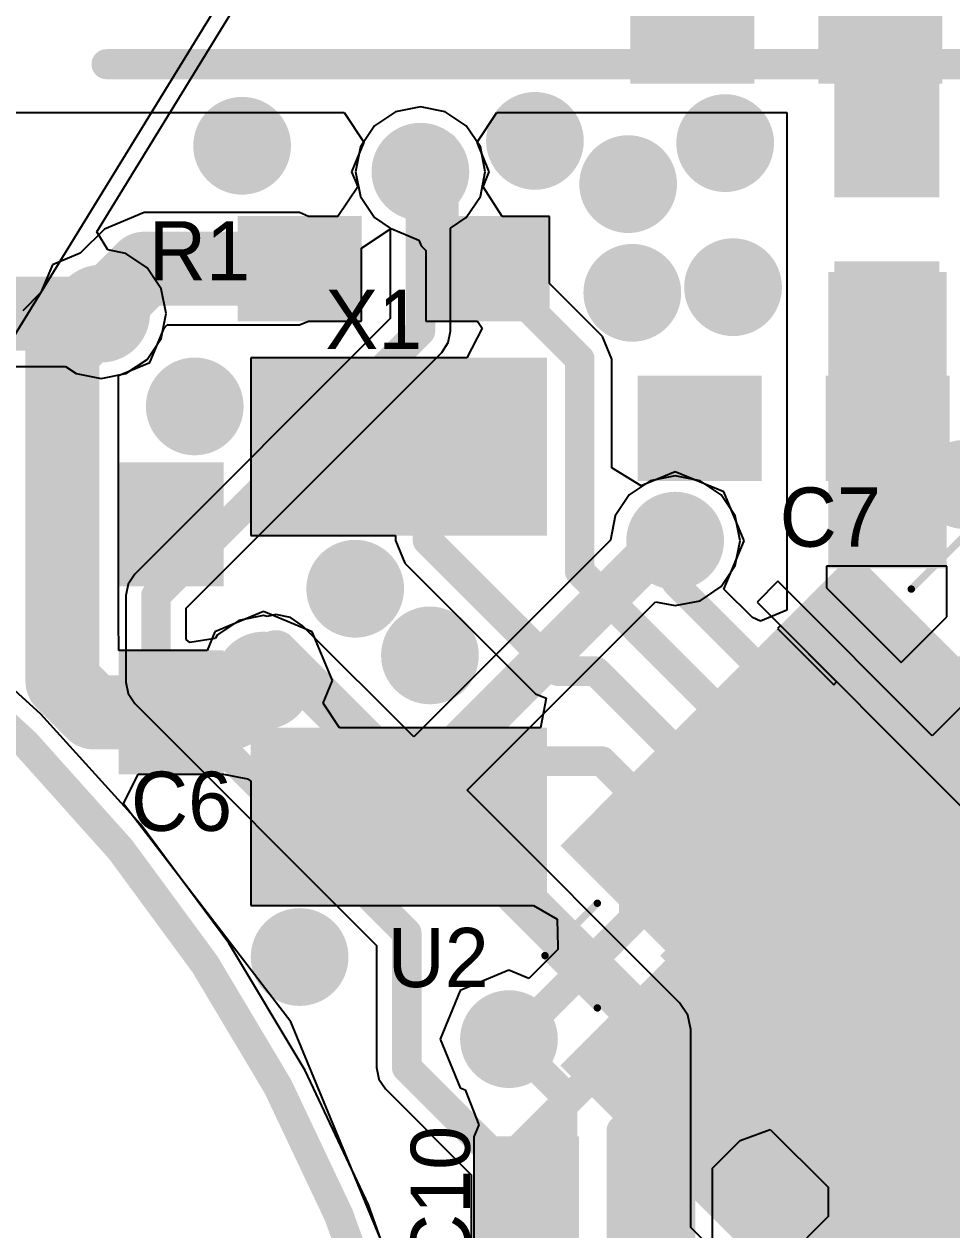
# Model space of a CAD drawing. Header units: millimetres. Extents: x 60.9 to 110.6, y 34.2 to 69.3.
# Drawn here: x 67.87 to 74.14, y 49.26 to 57.4 of the extents above; entities that cross this region are included whole.
import ezdxf

# ---------------------------------------------------------------- set-up
doc = ezdxf.new("R2010")
doc.units = ezdxf.units.MM
for name, color, linetype in [('BottomLayer', 5, 'Continuous'), ('BottomSolder', 6, 'Continuous'), ('KeepOutLayer', 6, 'Continuous'), ('Mechanical16', 56, 'Continuous'), ('MultiLayer', 9, 'Continuous'), ('TopLayer', 1, 'Continuous'), ('TopOverlay', 2, 'Continuous'), ('TopPaste', 8, 'Continuous'), ('TopSolder', 216, 'Continuous'), ('ViaHoleLayer', 16, 'Continuous')]:
    doc.layers.add(name, color=color, linetype=linetype)

# ---------------------------------------------------------------- blocks, each defined once
blk = doc.blocks.new('ANTEN_2_4_1_1')
at = {"layer": 'TopLayer'}
blk.add_solid([(-1.9, 0), (-1.4, 0), (-1.9, 4.9), (-1.4, 4.9)], dxfattribs=at)
blk = doc.blocks.new('0402_5')
at = {"layer": 'TopLayer'}
for points in [[(-0.9525, -0.254), (-0.3175, -0.254), (-0.9525, 0.254), (-0.3175, 0.254)], [(0.3175, -0.254), (0.9525, -0.254), (0.3175, 0.254), (0.9525, 0.254)]]:
    blk.add_solid(points, dxfattribs=at)
at = {"layer": 'TopPaste'}
for points in [[(-0.9525, -0.254), (-0.3175, -0.254), (-0.9525, 0.254), (-0.3175, 0.254)], [(0.3175, -0.254), (0.9525, -0.254), (0.3175, 0.254), (0.9525, 0.254)]]:
    blk.add_solid(points, dxfattribs=at)
at = {"layer": 'TopSolder'}
for points in [[(-1.0541, -0.3556), (-0.2159, -0.3556), (-1.0541, 0.3556), (-0.2159, 0.3556)], [(0.2159, -0.3556), (1.0541, -0.3556), (0.2159, 0.3556), (1.0541, 0.3556)]]:
    blk.add_solid(points, dxfattribs=at)
blk = doc.blocks.new('0402_8')
at = {"layer": 'TopLayer'}
for points in [[(-0.9525, -0.254), (-0.3175, -0.254), (-0.9525, 0.254), (-0.3175, 0.254)], [(0.3175, -0.254), (0.9525, -0.254), (0.3175, 0.254), (0.9525, 0.254)]]:
    blk.add_solid(points, dxfattribs=at)
at = {"layer": 'TopPaste'}
for points in [[(-0.9525, -0.254), (-0.3175, -0.254), (-0.9525, 0.254), (-0.3175, 0.254)], [(0.3175, -0.254), (0.9525, -0.254), (0.3175, 0.254), (0.9525, 0.254)]]:
    blk.add_solid(points, dxfattribs=at)
at = {"layer": 'TopSolder'}
for points in [[(-1.0541, -0.3556), (-0.2159, -0.3556), (-1.0541, 0.3556), (-0.2159, 0.3556)], [(0.2159, -0.3556), (1.0541, -0.3556), (0.2159, 0.3556), (1.0541, 0.3556)]]:
    blk.add_solid(points, dxfattribs=at)
blk = doc.blocks.new('EM9304V01_QFN28_4X4_13')
at = {"layer": 'TopLayer'}
for points in [[(-1.3, 1.55), (-1.1, 1.55), (-1.3, 2.35), (-1.1, 2.35)], [(-0.9, 1.55), (-0.7, 1.55), (-0.9, 2.35), (-0.7, 2.35)], [(-0.515, 1.55), (-0.285, 1.55), (-0.515, 2.35), (-0.285, 2.35)], [(-0.1, 1.55), (0.1, 1.55), (-0.1, 2.35), (0.1, 2.35)], [(0.3, 1.55), (0.5, 1.55), (0.3, 2.35), (0.5, 2.35)], [(0.7, 1.55), (0.9, 1.55), (0.7, 2.35), (0.9, 2.35)], [(1.1, 1.55), (1.3, 1.55), (1.1, 2.35), (1.3, 2.35)], [(-1.55, 1.1), (-1.55, 1.3), (-2.35, 1.1), (-2.35, 1.3)], [(2.35, 1.1), (2.35, 1.3), (1.55, 1.1), (1.55, 1.3)], [(-1.2, -1.2), (1.2, -1.2), (-1.2, 1.2), (1.2, 1.2)], [(-1.55, 0.7), (-1.55, 0.9), (-2.35, 0.7), (-2.35, 0.9)], [(2.35, 0.7), (2.35, 0.9), (1.55, 0.7), (1.55, 0.9)], [(-1.55, 0.3), (-1.55, 0.5), (-2.35, 0.3), (-2.35, 0.5)], [(2.35, 0.3), (2.35, 0.5), (1.55, 0.3), (1.55, 0.5)], [(-1.55, -0.1), (-1.55, 0.1), (-2.35, -0.1), (-2.35, 0.1)], [(2.35, -0.1), (2.35, 0.1), (1.55, -0.1), (1.55, 0.1)], [(-1.55, -0.5), (-1.55, -0.3), (-2.35, -0.5), (-2.35, -0.3)], [(2.35, -0.515), (2.35, -0.285), (1.55, -0.515), (1.55, -0.285)], [(-1.55, -0.9), (-1.55, -0.7), (-2.35, -0.9), (-2.35, -0.7)], [(2.35, -0.9), (2.35, -0.7), (1.55, -0.9), (1.55, -0.7)], [(-1.55, -1.3), (-1.55, -1.1), (-2.35, -1.3), (-2.35, -1.1)], [(2.35, -1.3), (2.35, -1.1), (1.55, -1.3), (1.55, -1.1)], [(-1.3, -2.35), (-1.1, -2.35), (-1.3, -1.55), (-1.1, -1.55)], [(-0.9, -2.35), (-0.7, -2.35), (-0.9, -1.55), (-0.7, -1.55)], [(-0.5, -2.35), (-0.3, -2.35), (-0.5, -1.55), (-0.3, -1.55)], [(-0.1, -2.35), (0.1, -2.35), (-0.1, -1.55), (0.1, -1.55)], [(0.3, -2.35), (0.5, -2.35), (0.3, -1.55), (0.5, -1.55)], [(0.7, -2.35), (0.9, -2.35), (0.7, -1.55), (0.9, -1.55)], [(1.1, -2.35), (1.3, -2.35), (1.1, -1.55), (1.3, -1.55)]]:
    blk.add_solid(points, dxfattribs=at)
at = {"layer": 'TopOverlay'}
for points, const_width in [([(-2.2, 2.25, 1), (-2.3, 2.25, 1)], 0.5), ([(-2.425, 2.25, 1), (-2.175, 2.25, 1)], 0.25), ([(-2.325, 2.25, 1), (-2.075, 2.25, 1)], 0.25), ([(-2.0125, 2, 1), (-1.9875, 2, 1)], 0.025), ([(-2.0125, 2, 1), (-1.9875, 2, 1)], 0.025), ([(-1.5125, 2, 1), (-1.4875, 2, 1)], 0.025), ([(1.4876, 2, 1), (1.5126, 2, 1)], 0.025), ([(1.9875, 2, 1), (2.0125, 2, 1)], 0.025), ([(1.9875, 2, 1), (2.0125, 2, 1)], 0.025), ([(-2.0125, 1.5001, 1), (-1.9875, 1.5001, 1)], 0.025), ([(1.9875, 1.5, 1), (2.0125, 1.5, 1)], 0.025), ([(-2.0124, -1.5, 1), (-1.9874, -1.5, 1)], 0.025), ([(1.9875, -1.5001, 1), (2.0125, -1.5001, 1)], 0.025), ([(-2.0124, -2, 1), (-1.9874, -2, 1)], 0.025), ([(-2.0124, -2, 1), (-1.9874, -2, 1)], 0.025), ([(-1.5125, -2, 1), (-1.4875, -2, 1)], 0.025), ([(1.4875, -2, 1), (1.5125, -2, 1)], 0.025), ([(1.9875, -2, 1), (2.0125, -2, 1)], 0.025), ([(1.9875, -2, 1), (2.0125, -2, 1)], 0.025)]:
    blk.add_lwpolyline(points, format="xyb", close=True, dxfattribs=dict(at, const_width=const_width))
at = {"layer": 'TopOverlay', "const_width": 0.05}
for points in [[(-2, 2), (-1.5, 2)], [(-2, 1.5001), (-2, 2)], [(1.5001, 2), (2, 2)], [(2, 1.5), (2, 2)], [(-1.9999, -2), (-1.9999, -1.5)], [(2, -2), (2, -1.5001)], [(-1.9999, -2), (-1.5, -2)], [(1.5, -2), (2, -2)]]:
    blk.add_lwpolyline(points, dxfattribs=at)
at = {"layer": 'TopPaste'}
for points in [[(-1.3, 1.55), (-1.1, 1.55), (-1.3, 2.35), (-1.1, 2.35)], [(-0.9, 1.55), (-0.7, 1.55), (-0.9, 2.35), (-0.7, 2.35)], [(-0.515, 1.55), (-0.285, 1.55), (-0.515, 2.35), (-0.285, 2.35)], [(-0.1, 1.55), (0.1, 1.55), (-0.1, 2.35), (0.1, 2.35)], [(0.3, 1.55), (0.5, 1.55), (0.3, 2.35), (0.5, 2.35)], [(0.7, 1.55), (0.9, 1.55), (0.7, 2.35), (0.9, 2.35)], [(1.1, 1.55), (1.3, 1.55), (1.1, 2.35), (1.3, 2.35)], [(-1.55, 1.1), (-1.55, 1.3), (-2.35, 1.1), (-2.35, 1.3)], [(2.35, 1.1), (2.35, 1.3), (1.55, 1.1), (1.55, 1.3)], [(-1.2, -1.2), (1.2, -1.2), (-1.2, 1.2), (1.2, 1.2)], [(-1.55, 0.7), (-1.55, 0.9), (-2.35, 0.7), (-2.35, 0.9)], [(2.35, 0.7), (2.35, 0.9), (1.55, 0.7), (1.55, 0.9)], [(-1.55, 0.3), (-1.55, 0.5), (-2.35, 0.3), (-2.35, 0.5)], [(2.35, 0.3), (2.35, 0.5), (1.55, 0.3), (1.55, 0.5)], [(-1.55, -0.1), (-1.55, 0.1), (-2.35, -0.1), (-2.35, 0.1)], [(2.35, -0.1), (2.35, 0.1), (1.55, -0.1), (1.55, 0.1)], [(-1.55, -0.5), (-1.55, -0.3), (-2.35, -0.5), (-2.35, -0.3)], [(2.35, -0.515), (2.35, -0.285), (1.55, -0.515), (1.55, -0.285)], [(-1.55, -0.9), (-1.55, -0.7), (-2.35, -0.9), (-2.35, -0.7)], [(2.35, -0.9), (2.35, -0.7), (1.55, -0.9), (1.55, -0.7)], [(-1.55, -1.3), (-1.55, -1.1), (-2.35, -1.3), (-2.35, -1.1)], [(2.35, -1.3), (2.35, -1.1), (1.55, -1.3), (1.55, -1.1)], [(-1.3, -2.35), (-1.1, -2.35), (-1.3, -1.55), (-1.1, -1.55)], [(-0.9, -2.35), (-0.7, -2.35), (-0.9, -1.55), (-0.7, -1.55)], [(-0.5, -2.35), (-0.3, -2.35), (-0.5, -1.55), (-0.3, -1.55)], [(-0.1, -2.35), (0.1, -2.35), (-0.1, -1.55), (0.1, -1.55)], [(0.3, -2.35), (0.5, -2.35), (0.3, -1.55), (0.5, -1.55)], [(0.7, -2.35), (0.9, -2.35), (0.7, -1.55), (0.9, -1.55)], [(1.1, -2.35), (1.3, -2.35), (1.1, -1.55), (1.3, -1.55)]]:
    blk.add_solid(points, dxfattribs=at)
at = {"layer": 'TopSolder'}
for points in [[(-1.4016, 1.4484), (-0.9984, 1.4484), (-1.4016, 2.4516), (-0.9984, 2.4516)], [(-1.0016, 1.4484), (-0.5984, 1.4484), (-1.0016, 2.4516), (-0.5984, 2.4516)], [(-0.6166, 1.4484), (-0.1834, 1.4484), (-0.6166, 2.4516), (-0.1834, 2.4516)], [(-0.2016, 1.4484), (0.2016, 1.4484), (-0.2016, 2.4516), (0.2016, 2.4516)], [(0.1984, 1.4484), (0.6016, 1.4484), (0.1984, 2.4516), (0.6016, 2.4516)], [(0.5984, 1.4484), (1.0016, 1.4484), (0.5984, 2.4516), (1.0016, 2.4516)], [(0.9984, 1.4484), (1.4016, 1.4484), (0.9984, 2.4516), (1.4016, 2.4516)], [(-1.4484, 0.9984), (-1.4484, 1.4016), (-2.4516, 0.9984), (-2.4516, 1.4016)], [(-1.45, -1.45), (1.45, -1.45), (-1.45, 1.45), (1.45, 1.45)], [(2.4516, 0.9984), (2.4516, 1.4016), (1.4484, 0.9984), (1.4484, 1.4016)], [(-1.3016, -1.3016), (1.3016, -1.3016), (-1.3016, 1.3016), (1.3016, 1.3016)], [(-1.4484, 0.5984), (-1.4484, 1.0016), (-2.4516, 0.5984), (-2.4516, 1.0016)], [(2.4516, 0.5984), (2.4516, 1.0016), (1.4484, 0.5984), (1.4484, 1.0016)], [(-1.4484, 0.1984), (-1.4484, 0.6016), (-2.4516, 0.1984), (-2.4516, 0.6016)], [(2.4516, 0.1984), (2.4516, 0.6016), (1.4484, 0.1984), (1.4484, 0.6016)], [(-1.4484, -0.2016), (-1.4484, 0.2016), (-2.4516, -0.2016), (-2.4516, 0.2016)], [(2.4516, -0.2016), (2.4516, 0.2016), (1.4484, -0.2016), (1.4484, 0.2016)], [(-1.4484, -0.6016), (-1.4484, -0.1984), (-2.4516, -0.6016), (-2.4516, -0.1984)], [(2.4516, -0.6166), (2.4516, -0.1834), (1.4484, -0.6166), (1.4484, -0.1834)], [(-1.4484, -1.0016), (-1.4484, -0.5984), (-2.4516, -1.0016), (-2.4516, -0.5984)], [(2.4516, -1.0016), (2.4516, -0.5984), (1.4484, -1.0016), (1.4484, -0.5984)], [(-1.4484, -1.4016), (-1.4484, -0.9984), (-2.4516, -1.4016), (-2.4516, -0.9984)], [(2.4516, -1.4016), (2.4516, -0.9984), (1.4484, -1.4016), (1.4484, -0.9984)], [(-1.4016, -2.4516), (-0.9984, -2.4516), (-1.4016, -1.4484), (-0.9984, -1.4484)], [(-1.0016, -2.4516), (-0.5984, -2.4516), (-1.0016, -1.4484), (-0.5984, -1.4484)], [(-0.6016, -2.4516), (-0.1984, -2.4516), (-0.6016, -1.4484), (-0.1984, -1.4484)], [(-0.2016, -2.4516), (0.2016, -2.4516), (-0.2016, -1.4484), (0.2016, -1.4484)], [(0.1984, -2.4516), (0.6016, -2.4516), (0.1984, -1.4484), (0.6016, -1.4484)], [(0.5984, -2.4516), (1.0016, -2.4516), (0.5984, -1.4484), (1.0016, -1.4484)], [(0.9984, -2.4516), (1.4016, -2.4516), (0.9984, -1.4484), (1.4016, -1.4484)]]:
    blk.add_solid(points, dxfattribs=at)
blk = doc.blocks.new('0402_17')
at = {"layer": 'TopLayer'}
for points in [[(-0.9525, -0.254), (-0.3175, -0.254), (-0.9525, 0.254), (-0.3175, 0.254)], [(0.3175, -0.254), (0.9525, -0.254), (0.3175, 0.254), (0.9525, 0.254)]]:
    blk.add_solid(points, dxfattribs=at)
at = {"layer": 'TopPaste'}
for points in [[(-0.9525, -0.254), (-0.3175, -0.254), (-0.9525, 0.254), (-0.3175, 0.254)], [(0.3175, -0.254), (0.9525, -0.254), (0.3175, 0.254), (0.9525, 0.254)]]:
    blk.add_solid(points, dxfattribs=at)
at = {"layer": 'TopSolder'}
for points in [[(-1.0541, -0.3556), (-0.2159, -0.3556), (-1.0541, 0.3556), (-0.2159, 0.3556)], [(0.2159, -0.3556), (1.0541, -0.3556), (0.2159, 0.3556), (1.0541, 0.3556)]]:
    blk.add_solid(points, dxfattribs=at)
blk = doc.blocks.new('0402_19')
at = {"layer": 'TopLayer'}
for points in [[(-0.9525, -0.254), (-0.3175, -0.254), (-0.9525, 0.254), (-0.3175, 0.254)], [(0.3175, -0.254), (0.9525, -0.254), (0.3175, 0.254), (0.9525, 0.254)]]:
    blk.add_solid(points, dxfattribs=at)
at = {"layer": 'TopPaste'}
for points in [[(-0.9525, -0.254), (-0.3175, -0.254), (-0.9525, 0.254), (-0.3175, 0.254)], [(0.3175, -0.254), (0.9525, -0.254), (0.3175, 0.254), (0.9525, 0.254)]]:
    blk.add_solid(points, dxfattribs=at)
at = {"layer": 'TopSolder'}
for points in [[(-1.0541, -0.3556), (-0.2159, -0.3556), (-1.0541, 0.3556), (-0.2159, 0.3556)], [(0.2159, -0.3556), (1.0541, -0.3556), (0.2159, 0.3556), (1.0541, 0.3556)]]:
    blk.add_solid(points, dxfattribs=at)
blk = doc.blocks.new('0402_22')
at = {"layer": 'TopLayer'}
for points in [[(-0.9525, -0.254), (-0.3175, -0.254), (-0.9525, 0.254), (-0.3175, 0.254)], [(0.3175, -0.254), (0.9525, -0.254), (0.3175, 0.254), (0.9525, 0.254)]]:
    blk.add_solid(points, dxfattribs=at)
at = {"layer": 'TopPaste'}
for points in [[(-0.9525, -0.254), (-0.3175, -0.254), (-0.9525, 0.254), (-0.3175, 0.254)], [(0.3175, -0.254), (0.9525, -0.254), (0.3175, 0.254), (0.9525, 0.254)]]:
    blk.add_solid(points, dxfattribs=at)
at = {"layer": 'TopSolder'}
for points in [[(-1.0541, -0.3556), (-0.2159, -0.3556), (-1.0541, 0.3556), (-0.2159, 0.3556)], [(0.2159, -0.3556), (1.0541, -0.3556), (0.2159, 0.3556), (1.0541, 0.3556)]]:
    blk.add_solid(points, dxfattribs=at)
blk = doc.blocks.new('0402_23')
at = {"layer": 'TopLayer'}
for points in [[(-0.9525, -0.254), (-0.3175, -0.254), (-0.9525, 0.254), (-0.3175, 0.254)], [(0.3175, -0.254), (0.9525, -0.254), (0.3175, 0.254), (0.9525, 0.254)]]:
    blk.add_solid(points, dxfattribs=at)
at = {"layer": 'TopPaste'}
for points in [[(-0.9525, -0.254), (-0.3175, -0.254), (-0.9525, 0.254), (-0.3175, 0.254)], [(0.3175, -0.254), (0.9525, -0.254), (0.3175, 0.254), (0.9525, 0.254)]]:
    blk.add_solid(points, dxfattribs=at)
at = {"layer": 'TopSolder'}
for points in [[(-1.0541, -0.3556), (-0.2159, -0.3556), (-1.0541, 0.3556), (-0.2159, 0.3556)], [(0.2159, -0.3556), (1.0541, -0.3556), (0.2159, 0.3556), (1.0541, 0.3556)]]:
    blk.add_solid(points, dxfattribs=at)
blk = doc.blocks.new('C_______CM7V_T1A_24')
at = {"layer": 'TopLayer'}
for points in [[(-1.75, -0.9002), (-0.75, -0.9002), (-1.75, 0.8998), (-0.75, 0.8998)], [(0.75, -0.9002), (1.75, -0.9002), (0.75, 0.8998), (1.75, 0.8998)]]:
    blk.add_solid(points, dxfattribs=at)
at = {"layer": 'TopPaste'}
for points in [[(-1.75, -0.9002), (-0.75, -0.9002), (-1.75, 0.8998), (-0.75, 0.8998)], [(0.75, -0.9002), (1.75, -0.9002), (0.75, 0.8998), (1.75, 0.8998)]]:
    blk.add_solid(points, dxfattribs=at)
at = {"layer": 'TopSolder'}
for points in [[(-1.8516, -1.0018), (-0.6484, -1.0018), (-1.8516, 1.0014), (-0.6484, 1.0014)], [(0.6484, -1.0018), (1.8516, -1.0018), (0.6484, 1.0014), (1.8516, 1.0014)]]:
    blk.add_solid(points, dxfattribs=at)

msp = doc.modelspace()

# ---------------------------------------------------------------- linework, layer by layer
at = {"layer": 'BottomLayer'}
for p, q in [((69.2987, 57.7377), (66.7688, 53.6191)), ((68.3597, 56.0021), (69.3909, 57.681)), ((70.5466, 56.8466), (70.3788, 56.8132)), ((70.7145, 56.8132), (70.5466, 56.8466)), ((70.3788, 56.8132), (70.2365, 56.7182)), ((70.8568, 56.7182), (70.7145, 56.8132)), ((70.2365, 56.7182), (70.1414, 56.5759)), ((70.9519, 56.5759), (70.8568, 56.7182)), ((70.1414, 56.5759), (70.108, 56.408)), ((70.9853, 56.408), (70.9519, 56.5759)), ((70.108, 56.408), (70.1414, 56.2402)), ((70.9519, 56.2402), (70.9853, 56.408)), ((70.1414, 56.2402), (70.2365, 56.0979)), ((70.8568, 56.0979), (70.9519, 56.2402)), ((70.2365, 56.0979), (70.3427, 56.0269)), ((70.3427, 56.0269), (70.3427, 55.4163)), ((70.7505, 56.0269), (70.8568, 56.0979)), ((70.7505, 55.3318), (70.7505, 56.0269)), ((68.4335, 55.8797), (68.3597, 56.0021)), ((68.5573, 55.855), (68.4335, 55.8797)), ((68.6996, 55.76), (68.5573, 55.855)), ((68.7946, 55.6177), (68.6996, 55.76)), ((68.828, 55.4498), (68.7946, 55.6177)), ((70.3427, 55.4163), (68.616, 53.6896)), ((68.7946, 55.2819), (68.828, 55.4498)), ((70.735, 55.2538), (70.7505, 55.3318)), ((68.6996, 55.1396), (68.7946, 55.2819)), ((70.6908, 55.1876), (70.735, 55.2538)), ((68.5573, 55.0446), (68.6996, 55.1396)), ((68.9641, 53.4609), (70.6908, 55.1876)), ((67.8012, 55.0929), (68.1491, 55.0929)), ((68.1491, 55.0929), (68.2216, 55.0446)), ((68.2216, 55.0446), (68.3894, 55.0112)), ((68.3894, 55.0112), (68.5573, 55.0446)), ((72.1001, 54.3215), (71.9578, 54.2264)), ((72.2679, 54.3549), (72.1001, 54.3215)), ((72.4358, 54.3215), (72.2679, 54.3549)), ((72.5781, 54.2264), (72.4358, 54.3215)), ((71.9578, 54.2264), (71.8627, 54.0841)), ((72.6732, 54.0841), (72.5781, 54.2264)), ((71.8627, 54.0841), (71.8301, 53.9202)), ((72.7066, 53.9162), (72.6732, 54.0841)), ((71.8301, 53.9202), (70.5015, 52.5916)), ((72.6732, 53.7484), (72.7066, 53.9162)), ((72.5781, 53.6061), (72.6732, 53.7484)), ((68.616, 53.6896), (68.5718, 53.6234)), ((68.5718, 53.6234), (68.5563, 53.5454)), ((72.4358, 53.511), (72.5781, 53.6061)), ((68.5563, 53.5454), (68.5563, 52.9612)), ((70.862, 52.2311), (72.135, 53.5041)), ((72.135, 53.5041), (72.2679, 53.4776)), ((72.2679, 53.4776), (72.4358, 53.511)), ((68.9641, 53.2486), (68.9641, 53.4609)), ((67.9817, 52.7447), (67.2391, 53.4177)), ((69.3188, 53.3766), (69.1765, 53.2815)), ((69.4866, 53.41), (69.3188, 53.3766)), ((69.5117, 53.405), (69.4866, 53.41)), ((69.5707, 53.4168), (69.5117, 53.405)), ((69.6683, 53.3974), (69.5707, 53.4168)), ((69.751, 53.3421), (69.6683, 53.3974)), ((70.5015, 52.5916), (69.751, 53.3421)), ((69.751, 53.3421), (69.751, 53.3421)), ((69.1765, 53.2815), (69.1588, 53.255)), ((68.9886, 53.2289), (68.9641, 53.2486)), ((69.1588, 53.255), (68.9886, 53.2289)), ((68.5563, 52.9612), (68.5718, 52.8832)), ((68.5718, 52.8832), (68.616, 52.817)), ((68.616, 52.817), (70.2503, 51.1828)), ((68.6547, 52.0021), (67.9817, 52.7447)), ((72.2983, 50.7948), (70.862, 52.2311)), ((69.2517, 51.1972), (68.6547, 52.0021)), ((69.767, 50.3375), (69.2517, 51.1972)), ((70.2503, 51.1828), (70.2503, 50.3579)), ((72.3535, 50.7121), (72.2983, 50.7948)), ((72.3729, 50.6145), (72.3535, 50.7121)), ((72.3729, 49.2772), (72.3729, 50.6145)), ((70.1954, 49.4316), (69.767, 50.3375)), ((70.2503, 50.3579), (70.2658, 50.2799)), ((70.2658, 50.2799), (70.31, 50.2137)), ((70.31, 50.2137), (70.8897, 49.634)), ((70.8897, 49.634), (70.8897, 47.587)), ((70.5331, 48.488), (70.1954, 49.4316)), ((73.9178, 47.7323), (72.3729, 49.2772))]:
    msp.add_line(p, q, dxfattribs=at)
for points, const_width in [([(71.1554, 56.6163, 1), (71.4856, 56.6163, 1)], 0.3302), ([(72.4407, 56.601, 1), (72.7709, 56.601, 1)], 0.3302), ([(69.1768, 56.5832, 1), (69.507, 56.5832, 1)], 0.3302), ([(70.3815, 56.408, 1), (70.7117, 56.408, 1)], 0.3302), ([(71.7853, 56.3242, 1), (72.1155, 56.3242, 1)], 0.3302), ([(70.4966, 56.408, 1), (70.5966, 56.408, 1)], 0.1), ([(72.494, 55.6282, 1), (72.8242, 55.6282, 1)], 0.3302), ([(71.8133, 55.5901, 1), (72.1435, 55.5901, 1)], 0.3302), ([(68.2243, 55.4498, 1), (68.5545, 55.4498, 1)], 0.3302), ([(68.2644, 55.4498, 1), (68.5144, 55.4498, 1)], 0.25), ([(70.4966, 55.3318, 1), (70.5966, 55.3318, 1)], 0.1), ([(70.4966, 55.3318, 1), (70.5966, 55.3318, 1)], 0.1), ([(68.8567, 54.823, 1), (69.1869, 54.823, 1)], 0.3302), ([(72.1028, 53.9162, 1), (72.433, 53.9162, 1)], 0.3302), ([(72.082, 53.9162, 1), (72.332, 53.9162, 1)], 0.25), ([(72.1429, 53.9162, 1), (72.3929, 53.9162, 1)], 0.25), ([(72.1117, 53.9162, 1), (72.2617, 53.9162, 1)], 0.15), ([(72.1117, 53.9162, 1), (72.2617, 53.9162, 1)], 0.15), ([(72.132, 53.9162, 1), (72.282, 53.9162, 1)], 0.15), ([(69.9409, 53.5917, 1), (70.2711, 53.5917, 1)], 0.3302), ([(68.7102, 53.5454, 1), (68.8102, 53.5454, 1)], 0.1), ([(68.7102, 53.5454, 1), (68.8102, 53.5454, 1)], 0.1), ([(70.4459, 53.1416, 1), (70.7761, 53.1416, 1)], 0.3302), ([(69.3215, 52.9714, 1), (69.6517, 52.9714, 1)], 0.3302), ([(69.4957, 53.1619, 1), (69.6457, 53.1619, 1)], 0.15), ([(69.4957, 53.1619, 1), (69.6457, 53.1619, 1)], 0.15), ([(69.4116, 53.0778, 1), (69.5616, 53.0778, 1)], 0.15), ([(69.4116, 53.0778, 1), (69.5616, 53.0778, 1)], 0.15), ([(69.4116, 52.9714, 1), (69.5616, 52.9714, 1)], 0.15), ([(68.7102, 52.9612, 1), (68.8102, 52.9612, 1)], 0.1), ([(68.7102, 52.9612, 1), (68.8102, 52.9612, 1)], 0.1), ([(70.4265, 52.2311, 1), (70.5765, 52.2311, 1)], 0.15), ([(70.4265, 52.2311, 1), (70.5765, 52.2311, 1)], 0.15), ([(70.4265, 52.2311, 1), (70.5765, 52.2311, 1)], 0.15), ([(73.683, 51.9271, 1), (73.933, 51.9271, 1)], 0.25), ([(69.5654, 51.1045, 1), (69.8956, 51.1045, 1)], 0.3302), ([(70.4042, 51.2672, 1), (70.5042, 51.2672, 1)], 0.1), ([(70.4042, 51.2672, 1), (70.5042, 51.2672, 1)], 0.1), ([(72.949, 51.1143, 1), (73.199, 51.1143, 1)], 0.25), ([(70.9799, 50.55, 1), (71.3101, 50.55, 1)], 0.3302), ([(72.043, 50.6145, 1), (72.193, 50.6145, 1)], 0.15), ([(72.043, 50.6145, 1), (72.193, 50.6145, 1)], 0.15), ([(71.095, 50.55, 1), (71.195, 50.55, 1)], 0.1), ([(73.683, 50.2684, 1), (73.933, 50.2684, 1)], 0.25), ([(70.4042, 50.3579, 1), (70.5042, 50.3579, 1)], 0.1), ([(70.4042, 50.3579, 1), (70.5042, 50.3579, 1)], 0.1), ([(71.4559, 50.1891, 1), (71.5559, 50.1891, 1)], 0.1), ([(71.4559, 50.1891, 1), (71.5559, 50.1891, 1)], 0.1), ([(71.0436, 49.7185, 1), (71.1436, 49.7185, 1)], 0.1), ([(71.0436, 49.7185, 1), (71.1436, 49.7185, 1)], 0.1), ([(72.043, 49.1716, 1), (72.193, 49.1716, 1)], 0.15), ([(72.043, 49.1716, 1), (72.193, 49.1716, 1)], 0.15)]:
    msp.add_lwpolyline(points, format="xyb", close=True, dxfattribs=dict(at, const_width=const_width))
for points, const_width in [([(70.5466, 55.3318), (70.5466, 56.408)], 0.2), ([(67.4674, 55.4498), (68.3894, 55.4498)], 0.5), ([(68.7602, 53.5454), (70.5466, 55.3318)], 0.2), ([(72.207, 53.9162), (72.2679, 53.9162)], 0.5), ([(70.5015, 52.2311), (72.1867, 53.9162)], 0.3), ([(72.1867, 53.9162), (72.207, 53.9162)], 0.3), ([(68.7602, 52.9612), (68.7602, 53.5454)], 0.2), ([(69.4866, 53.0778), (69.5707, 53.1619)], 0.3), ([(69.5707, 53.1619), (70.5015, 52.2311)], 0.3), ([(69.4866, 52.9714), (69.4866, 53.0778)], 0.3), ([(68.7602, 52.9612), (70.4542, 51.2672)], 0.2), ([(70.5015, 52.2311), (72.118, 50.6145)], 0.3), ([(70.4542, 50.3579), (70.4542, 51.2672)], 0.2), ([(72.118, 49.1716), (72.118, 50.6145)], 0.3), ([(71.145, 50.55), (71.5059, 50.1891)], 0.2), ([(70.4542, 50.3579), (71.0936, 49.7185)], 0.2), ([(71.5059, 47.7457), (71.5059, 50.1891)], 0.2), ([(71.0936, 47.4503), (71.0936, 49.7185)], 0.2), ([(72.118, 49.1716), (74.3914, 46.8982)], 0.3)]:
    msp.add_lwpolyline(points, dxfattribs=dict(at, const_width=const_width))
at = {"layer": 'BottomSolder'}
msp.add_line((69.2987, 57.7377), (66.7688, 53.6191), dxfattribs=at)
at = {"layer": 'KeepOutLayer', "const_width": 0.2}
msp.add_lwpolyline([(60.9878, 55.5209, -0.685793), (67.3117, 37.9683)], format="xyb", dxfattribs=at)
at = {"layer": 'Mechanical16', "const_width": 0.2032}
msp.add_lwpolyline([(68.4258, 57.1341), (77.8238, 57.1341)], dxfattribs=at)
at = {"layer": 'Mechanical16', "const_width": 0.1016}
msp.add_lwpolyline([(68.375, 57.1341, 1), (68.4766, 57.1341, 1)], format="xyb", close=True, dxfattribs=at)
at = {"layer": 'MultiLayer'}
for points, const_width in [([(71.1554, 56.6163, 1), (71.4856, 56.6163, 1)], 0.3302), ([(72.4407, 56.601, 1), (72.7709, 56.601, 1)], 0.3302), ([(69.1768, 56.5832, 1), (69.507, 56.5832, 1)], 0.3302), ([(70.3815, 56.408, 1), (70.7117, 56.408, 1)], 0.3302), ([(71.7853, 56.3242, 1), (72.1155, 56.3242, 1)], 0.3302), ([(72.494, 55.6282, 1), (72.8242, 55.6282, 1)], 0.3302), ([(71.8133, 55.5901, 1), (72.1435, 55.5901, 1)], 0.3302), ([(68.2243, 55.4498, 1), (68.5545, 55.4498, 1)], 0.3302), ([(68.8567, 54.823, 1), (69.1869, 54.823, 1)], 0.3302), ([(72.1028, 53.9162, 1), (72.433, 53.9162, 1)], 0.3302), ([(69.9409, 53.5917, 1), (70.2711, 53.5917, 1)], 0.3302), ([(70.4459, 53.1416, 1), (70.7761, 53.1416, 1)], 0.3302), ([(69.3215, 52.9714, 1), (69.6517, 52.9714, 1)], 0.3302), ([(73.683, 51.9271, 1), (73.933, 51.9271, 1)], 0.25), ([(69.5654, 51.1045, 1), (69.8956, 51.1045, 1)], 0.3302), ([(72.949, 51.1143, 1), (73.199, 51.1143, 1)], 0.25), ([(70.9799, 50.55, 1), (71.3101, 50.55, 1)], 0.3302), ([(73.683, 50.2684, 1), (73.933, 50.2684, 1)], 0.25)]:
    msp.add_lwpolyline(points, format="xyb", close=True, dxfattribs=dict(at, const_width=const_width))
at = {"layer": 'TopLayer'}
for p, q in [((61.3455, 56.8087), (70.0305, 56.8087)), ((70.0305, 56.8087), (70.1641, 56.6087)), ((70.9291, 56.6087), (71.0628, 56.8087)), ((71.0628, 56.8087), (73.0222, 56.8087)), ((73.0222, 56.8087), (73.0222, 55.4352)), ((70.1641, 56.6087), (70.081, 56.408)), ((71.0123, 56.408), (70.9291, 56.6087)), ((70.081, 56.408), (70.123, 56.3067)), ((70.9703, 56.3067), (71.0123, 56.408)), ((70.123, 56.3067), (69.9893, 56.1067)), ((71.0994, 56.1067), (70.9703, 56.3067)), ((68.6796, 56.1315), (68.4117, 56.0205)), ((69.7305, 56.1315), (68.6796, 56.1315)), ((69.7904, 56.1067), (69.7305, 56.1315)), ((69.9893, 56.1067), (69.7904, 56.1067)), ((71.418, 56.1067), (71.0994, 56.1067)), ((71.418, 55.654), (71.418, 56.1067)), ((70.148, 55.891), (70.348, 56.0246)), ((70.348, 56.0246), (70.5363, 55.9466)), ((68.4117, 56.0205), (68.248, 55.8569)), ((68.4117, 56.0205), (68.4117, 56.0205)), ((70.5363, 55.9466), (70.5528, 55.9069)), ((70.148, 55.3987), (70.148, 55.891)), ((70.5528, 55.9069), (70.583, 55.8767)), ((70.583, 55.8767), (70.583, 55.3987)), ((68.248, 55.8569), (68.0601, 55.7791)), ((68.0601, 55.7791), (67.9823, 55.5912)), ((71.7759, 55.2961), (71.418, 55.654)), ((67.9823, 55.5912), (67.8599, 55.4688)), ((68.8145, 55.3518), (68.8365, 55.3738)), ((68.8365, 55.3738), (69.7305, 55.3738)), ((69.7305, 55.3738), (69.7904, 55.3987)), ((69.7904, 55.3987), (70.148, 55.3987)), ((70.583, 55.3987), (70.9327, 55.3987)), ((70.9327, 55.3987), (70.9649, 55.3516)), ((73.0222, 55.4352), (73.0222, 54.4039)), ((68.7187, 55.1205), (68.8145, 55.3518)), ((70.9649, 55.3516), (70.8592, 55.1516)), ((71.8393, 55.1431), (71.7759, 55.2961)), ((70.8592, 55.1516), (69.4012, 55.1516)), ((69.4012, 55.1516), (69.4012, 53.9516)), ((71.8393, 54.4074), (71.8393, 55.1431)), ((68.5066, 55.0327), (68.7187, 55.1205)), ((68.5066, 53.3734), (68.5066, 55.0327)), ((72.0393, 54.2872), (71.8393, 54.4074)), ((73.0222, 54.4039), (73.0222, 53.4468)), ((72.2679, 54.3819), (72.0393, 54.2872)), ((72.5972, 54.2455), (72.2679, 54.3819)), ((72.7336, 53.9162), (72.5972, 54.2455)), ((69.4012, 53.9516), (70.3785, 53.9516)), ((70.3785, 53.9516), (70.3785, 53.9179)), ((70.3785, 53.9179), (70.4419, 53.7649)), ((72.5978, 53.5883), (72.7336, 53.9162)), ((70.4419, 53.7649), (71.3253, 52.8814)), ((74.1027, 53.7432), (73.2899, 53.7432)), ((73.2899, 53.7432), (73.2899, 53.5984)), ((74.1027, 53.4027), (74.1027, 53.7432)), ((72.7895, 53.3966), (72.5978, 53.5883)), ((72.9624, 53.6418), (72.8211, 53.5005)), ((74.0053, 52.5989), (72.9624, 53.6418)), ((73.2899, 53.5984), (73.7941, 53.0941)), ((72.8211, 53.5005), (74.2168, 52.1047)), ((69.4866, 53.437), (69.1574, 53.3006)), ((69.8159, 53.3006), (69.4866, 53.437)), ((73.0222, 53.4468), (72.8443, 53.3731)), ((68.5084, 53.1741), (68.5066, 53.3734)), ((72.8443, 53.3731), (72.7895, 53.3966)), ((72.979, 53.3434), (72.9593, 53.3237)), ((73.3588, 52.9635), (72.979, 53.3434)), ((73.7941, 53.0941), (74.1027, 53.4027)), ((69.1574, 53.3006), (69.105, 53.1741)), ((69.9523, 52.9714), (69.8159, 53.3006)), ((72.9593, 53.3237), (73.3392, 52.9438)), ((69.105, 53.1741), (68.5084, 53.1741)), ((69.8887, 52.8179), (69.9523, 52.9714)), ((73.3392, 52.9438), (73.3588, 52.9635)), ((71.3253, 52.8814), (71.3974, 52.8516)), ((71.3974, 52.8516), (71.3576, 52.6516)), ((69.9998, 52.6516), (69.8887, 52.8179)), ((74.2146, 52.8083), (74.0053, 52.5989)), ((71.3576, 52.6516), (69.9998, 52.6516)), ((68.541, 52.1391), (68.6396, 52.3391)), ((68.6396, 52.3391), (69.2164, 52.3391)), ((69.2164, 52.3391), (69.2164, 52.3391)), ((69.2164, 52.3391), (69.3776, 52.3071)), ((69.3776, 52.3071), (69.4012, 52.2914)), ((69.4012, 52.2914), (69.4012, 51.4516)), ((69.6702, 50.6675), (68.541, 52.1391)), ((69.4012, 51.4516), (71.3097, 51.4516)), ((71.3097, 51.4516), (71.4715, 51.3593)), ((71.4715, 51.3593), (71.4751, 51.172)), ((71.4752, 51.1563), (71.279, 50.9602)), ((71.4751, 51.172), (71.4752, 51.1563)), ((71.145, 51.0157), (70.8157, 50.8793)), ((71.279, 50.9602), (71.145, 51.0157)), ((70.8157, 50.8793), (70.6794, 50.55)), ((70.698, 48.1862), (69.6702, 50.6675)), ((70.6794, 50.55), (70.8157, 50.2208)), ((70.8157, 50.2208), (70.8482, 50.2073)), ((70.8482, 50.2073), (70.9423, 49.9711)), ((70.9423, 49.9711), (70.9081, 49.8913)), ((72.7083, 49.8652), (72.9096, 49.9388)), ((72.9096, 49.9388), (73.3019, 49.5513)), ((70.9081, 49.8913), (70.9081, 49.8913)), ((70.9081, 49.8913), (70.9081, 49.0563)), ((72.5212, 49.678), (72.7083, 49.8652)), ((72.5212, 48.1614), (72.5212, 49.678)), ((73.3019, 49.5513), (73.3025, 49.3513)), ((73.3025, 49.3513), (72.9088, 48.9576))]:
    msp.add_line(p, q, dxfattribs=at)
for points, const_width in [([(71.1554, 56.6163, 1), (71.4856, 56.6163, 1)], 0.3302), ([(72.4407, 56.601, 1), (72.7709, 56.601, 1)], 0.3302), ([(69.1768, 56.5832, 1), (69.507, 56.5832, 1)], 0.3302), ([(70.3815, 56.408, 1), (70.7117, 56.408, 1)], 0.3302), ([(70.6558, 56.5782, 1), (70.7558, 56.5782, 1)], 0.1), ([(71.7853, 56.3242, 1), (72.1155, 56.3242, 1)], 0.3302), ([(70.4693, 56.3851, 1), (70.5693, 56.3851, 1)], 0.1), ([(70.4922, 56.408, 1), (70.5922, 56.408, 1)], 0.1), ([(70.4922, 56.408, 1), (70.5922, 56.408, 1)], 0.1), ([(70.4966, 56.408, 1), (70.5966, 56.408, 1)], 0.1), ([(70.6558, 56.06, 1), (70.7558, 56.06, 1)], 0.1), ([(70.6558, 56.06, 1), (70.7558, 56.06, 1)], 0.1), ([(68.5546, 55.7527, 1), (68.8046, 55.7527, 1)], 0.25), ([(68.5546, 55.7527, 1), (68.8046, 55.7527, 1)], 0.25), ([(69.6055, 55.7527, 1), (69.8555, 55.7527, 1)], 0.25), ([(72.494, 55.6282, 1), (72.8242, 55.6282, 1)], 0.3302), ([(71.8133, 55.5901, 1), (72.1435, 55.5901, 1)], 0.3302), ([(68.2243, 55.4498, 1), (68.5545, 55.4498, 1)], 0.3302), ([(68.0028, 55.2009, 1), (68.2528, 55.2009, 1)], 0.25), ([(68.0028, 55.2009, 1), (68.2528, 55.2009, 1)], 0.25), ([(71.5728, 55.1431, 1), (71.6728, 55.1431, 1)], 0.1), ([(71.5728, 55.1431, 1), (71.6728, 55.1431, 1)], 0.1), ([(68.8567, 54.823, 1), (69.1869, 54.823, 1)], 0.3302), ([(69.7475, 54.8992, 1), (69.8475, 54.8992, 1)], 0.1), ([(69.8207, 54.8992, 1), (69.9207, 54.8992, 1)], 0.1), ([(69.8207, 54.8992, 1), (69.9207, 54.8992, 1)], 0.1), ([(69.868, 54.852, 1), (69.968, 54.852, 1)], 0.1), ([(69.868, 54.852, 1), (69.968, 54.852, 1)], 0.1), ([(69.8999, 54.8281, 1), (69.9999, 54.8281, 1)], 0.1), ([(69.9609, 54.8281, 1), (70.0609, 54.8281, 1)], 0.1), ([(69.9609, 54.8281, 1), (70.0609, 54.8281, 1)], 0.1), ([(70.2498, 54.8281, 1), (70.3498, 54.8281, 1)], 0.1), ([(70.2498, 54.8281, 1), (70.3498, 54.8281, 1)], 0.1), ([(69.9975, 54.7224, 1), (70.0975, 54.7224, 1)], 0.1), ([(69.9975, 54.7224, 1), (70.0975, 54.7224, 1)], 0.1), ([(70.0342, 54.6857, 1), (70.1342, 54.6857, 1)], 0.1), ([(70.0342, 54.6857, 1), (70.1342, 54.6857, 1)], 0.1), ([(70.278, 54.6857, 1), (70.378, 54.6857, 1)], 0.1), ([(70.278, 54.6857, 1), (70.378, 54.6857, 1)], 0.1), ([(70.3745, 54.6857, 1), (70.4745, 54.6857, 1)], 0.1), ([(70.5449, 54.5329, 1), (70.6449, 54.5329, 1)], 0.1), ([(70.5449, 54.5329, 1), (70.6449, 54.5329, 1)], 0.1), ([(72.1028, 53.9162, 1), (72.433, 53.9162, 1)], 0.3302), ([(70.5449, 53.9179, 1), (70.6449, 53.9179, 1)], 0.1), ([(70.5449, 53.9179, 1), (70.6449, 53.9179, 1)], 0.1), ([(72.2235, 53.9162, 1), (72.3124, 53.9162, 1)], 0.0889), ([(69.9409, 53.5917, 1), (70.2711, 53.5917, 1)], 0.3302), ([(71.5728, 53.7085, 1), (71.6728, 53.7085, 1)], 0.1), ([(71.5728, 53.7085, 1), (71.6728, 53.7085, 1)], 0.1), ([(72.2235, 53.629, 1), (72.3124, 53.629, 1)], 0.0889), ([(72.2235, 53.629, 1), (72.3124, 53.629, 1)], 0.0889), ([(70.4459, 53.1416, 1), (70.7761, 53.1416, 1)], 0.3302), ([(69.3215, 52.9714, 1), (69.6517, 52.9714, 1)], 0.3302), ([(68.0028, 52.9665, 1), (68.2528, 52.9665, 1)], 0.25), ([(68.0028, 52.9665, 1), (68.2528, 52.9665, 1)], 0.25), ([(69.3616, 52.9714, 1), (69.6116, 52.9714, 1)], 0.25), ([(71.4284, 53.0345, 1), (71.5284, 53.0345, 1)], 0.1), ([(71.4284, 53.0345, 1), (71.5284, 53.0345, 1)], 0.1), ([(71.681, 53.0345, 1), (71.781, 53.0345, 1)], 0.1), ([(71.681, 53.0345, 1), (71.781, 53.0345, 1)], 0.1), ([(68.2126, 52.7566, 1), (68.4626, 52.7566, 1)], 0.25), ([(68.2126, 52.7566, 1), (68.4626, 52.7566, 1)], 0.25), ([(68.7374, 52.7566, 1), (68.9874, 52.7566, 1)], 0.25), ([(68.7374, 52.7566, 1), (68.9874, 52.7566, 1)], 0.25), ([(69.1469, 52.7566, 1), (69.3969, 52.7566, 1)], 0.25), ([(69.1469, 52.7566, 1), (69.3969, 52.7566, 1)], 0.25), ([(73.0765, 52.776, 1), (73.1654, 52.776, 1)], 0.0889), ([(70.2027, 52.4276, 1), (70.3027, 52.4276, 1)], 0.1), ([(70.2027, 52.4276, 1), (70.3027, 52.4276, 1)], 0.1), ([(71.7222, 52.4276, 1), (71.8222, 52.4276, 1)], 0.1), ([(71.7222, 52.4276, 1), (71.8222, 52.4276, 1)], 0.1), ([(72.7881, 52.4931, 1), (72.8881, 52.4931, 1)], 0.1), ([(69.9609, 52.1858, 1), (70.0609, 52.1858, 1)], 0.1), ([(72.5053, 52.2103, 1), (72.6053, 52.2103, 1)], 0.1), ([(73.683, 51.9271, 1), (73.933, 51.9271, 1)], 0.25), ([(73.7344, 51.9271, 1), (73.9376, 51.9271, 1)], 0.2032), ([(72.2224, 51.9274, 1), (72.3224, 51.9274, 1)], 0.1), ([(71.9396, 51.6446, 1), (72.0396, 51.6446, 1)], 0.1), ([(71.9396, 51.3646, 1), (72.0396, 51.3646, 1)], 0.1), ([(71.9396, 51.3646, 1), (72.0396, 51.3646, 1)], 0.1), ([(69.5654, 51.1045, 1), (69.8956, 51.1045, 1)], 0.3302), ([(72.949, 51.1143, 1), (73.199, 51.1143, 1)], 0.25), ([(70.9799, 50.55, 1), (71.3101, 50.55, 1)], 0.3302), ([(71.095, 50.55, 1), (71.195, 50.55, 1)], 0.1), ([(71.9396, 50.5839, 1), (72.0396, 50.5839, 1)], 0.1), ([(71.095, 50.52, 1), (71.195, 50.52, 1)], 0.1), ([(71.095, 50.52, 1), (71.195, 50.52, 1)], 0.1), ([(73.683, 50.2684, 1), (73.933, 50.2684, 1)], 0.25), ([(72.2224, 50.3011, 1), (72.3224, 50.3011, 1)], 0.1), ([(71.3771, 50.0215, 1), (71.4771, 50.0215, 1)], 0.1), ([(71.3771, 50.0215, 1), (71.4771, 50.0215, 1)], 0.1), ([(72.5053, 50.0183, 1), (72.6053, 50.0183, 1)], 0.1), ([(71.8547, 49.9334, 1), (71.9547, 49.9334, 1)], 0.1), ([(71.8547, 49.9334, 1), (71.9547, 49.9334, 1)], 0.1), ([(71.1461, 49.7904, 1), (71.2461, 49.7904, 1)], 0.1), ([(71.1461, 49.7904, 1), (71.2461, 49.7904, 1)], 0.1), ([(72.2446, 49.7576, 1), (72.3446, 49.7576, 1)], 0.1), ([(72.2547, 49.7475, 1), (72.3547, 49.7475, 1)], 0.1), ([(72.8064, 49.7354, 1), (72.8699, 49.7354, 1)], 0.0635), ([(71.1461, 49.4763, 1), (71.2461, 49.4763, 1)], 0.1), ([(73.0892, 49.4526, 1), (73.1527, 49.4526, 1)], 0.0635)]:
    msp.add_lwpolyline(points, format="xyb", close=True, dxfattribs=dict(at, const_width=const_width))
for points, const_width in [([(70.7058, 56.06), (70.7058, 56.5782)], 0.2), ([(70.5193, 56.3851), (70.5422, 56.408)], 0.2), ([(70.5422, 56.408), (70.5466, 56.408)], 0.2), ([(70.7058, 56.06), (71.6228, 55.1431)], 0.2), ([(68.1278, 55.2009), (68.6796, 55.7527)], 0.5), ([(68.6796, 55.7527), (69.7305, 55.7527)], 0.5), ([(68.1278, 52.9665), (68.1278, 55.2009)], 0.5), ([(71.6228, 53.7085), (71.6228, 55.1431)], 0.2), ([(69.7975, 54.8992), (69.8707, 54.8992)], 0.2), ([(69.8707, 54.8992), (69.918, 54.852)], 0.2), ([(69.918, 54.852), (70.0475, 54.7224)], 0.2), ([(69.9499, 54.8281), (70.0109, 54.8281)], 0.2), ([(70.0109, 54.8281), (70.2998, 54.8281)], 0.2), ([(70.2998, 54.8281), (70.5949, 54.5329)], 0.2), ([(70.0475, 54.7224), (70.0842, 54.6857)], 0.2), ([(70.0842, 54.6857), (70.328, 54.6857)], 0.2), ([(70.328, 54.6857), (70.4245, 54.6857)], 0.2), ([(70.5949, 53.9179), (70.5949, 54.5329)], 0.2), ([(70.5949, 53.9179), (71.4784, 53.0345)], 0.2), ([(72.2679, 53.629), (72.2679, 53.9162)], 0.1778), ([(71.6228, 53.7085), (72.8381, 52.4931)], 0.2), ([(72.2679, 53.629), (73.121, 52.776)], 0.1778), ([(68.1278, 52.9665), (68.3376, 52.7566)], 0.5), ([(69.2719, 52.7566), (69.4866, 52.9714)], 0.5), ([(71.4784, 53.0345), (71.731, 53.0345)], 0.2), ([(71.731, 53.0345), (72.5553, 52.2103)], 0.2), ([(68.3376, 52.7566), (68.8624, 52.7566)], 0.5), ([(68.8624, 52.7566), (69.2719, 52.7566)], 0.5), ([(70.0109, 52.1858), (70.2527, 52.4276)], 0.2), ([(70.2527, 52.4276), (71.7722, 52.4276)], 0.2), ([(71.7722, 52.4276), (72.2724, 51.9274)], 0.2), ([(73.836, 51.9271), (74.4292, 51.6107)], 0.4064), ([(71.9896, 51.3646), (71.9896, 51.6446)], 0.2), ([(71.145, 50.52), (71.9896, 51.3646)], 0.2), ([(72.8381, 49.7354), (74.217, 51.1143)], 0.127), ([(71.145, 50.52), (71.145, 50.55)], 0.2), ([(71.4271, 50.0215), (71.9896, 50.5839)], 0.2), ([(73.121, 49.4526), (74.217, 50.5486)], 0.127), ([(71.9047, 49.9334), (72.2724, 50.3011)], 0.2), ([(71.1961, 49.7904), (71.4271, 50.0215)], 0.2), ([(72.2946, 49.7576), (72.5553, 50.0183)], 0.2), ([(71.9047, 46.6797), (71.9047, 49.9334)], 0.2), ([(71.1961, 49.4763), (71.1961, 49.7904)], 0.2), ([(72.3047, 47.8369), (72.3047, 49.7475)], 0.2)]:
    msp.add_lwpolyline(points, dxfattribs=dict(at, const_width=const_width))
msp.add_solid([(73.3024, 53.7305), (74.1027, 53.7305), (73.3024, 55.7298), (74.1027, 55.7298)], dxfattribs=at)
at = {"layer": 'ViaHoleLayer', "const_width": 0.127}
for points in [[(69.2784, 56.5832, 1), (69.4054, 56.5832, 1)], [(71.257, 56.6163, 1), (71.384, 56.6163, 1)], [(72.5423, 56.601, 1), (72.6693, 56.601, 1)], [(70.4831, 56.408, 1), (70.6101, 56.408, 1)], [(71.8869, 56.3242, 1), (72.0139, 56.3242, 1)], [(71.9149, 55.5901, 1), (72.0419, 55.5901, 1)], [(72.5956, 55.6282, 1), (72.7226, 55.6282, 1)], [(68.3259, 55.4498, 1), (68.4529, 55.4498, 1)], [(68.9583, 54.823, 1), (69.0853, 54.823, 1)], [(72.2044, 53.9162, 1), (72.3314, 53.9162, 1)], [(70.0425, 53.5917, 1), (70.1695, 53.5917, 1)], [(70.5475, 53.1416, 1), (70.6745, 53.1416, 1)], [(69.4231, 52.9714, 1), (69.5501, 52.9714, 1)], [(73.7445, 51.9271, 1), (73.8715, 51.9271, 1)], [(69.667, 51.1045, 1), (69.794, 51.1045, 1)], [(73.0105, 51.1143, 1), (73.1375, 51.1143, 1)], [(71.0815, 50.55, 1), (71.2085, 50.55, 1)], [(73.7445, 50.2684, 1), (73.8715, 50.2684, 1)]]:
    msp.add_lwpolyline(points, format="xyb", close=True, dxfattribs=at)

# ---------------------------------------------------------------- block references
for name, p, rotation in [('ANTEN_2_4_1_1', (75.3287, 57.1643), 360), ('0402_5', (73.0198, 57.3579), 180), ('0402_22', (73.698, 56.0194), 90), ('0402_8', (70.3655, 55.7527), 360), ('C_______CM7V_T1A_24', (70.401, 53.3016), 90), ('0402_23', (73.068, 54.6757), 180), ('EM9304V01_QFN28_4X4_13', (74.217, 51.1143), 315), ('0402_19', (68.8624, 53.3916), 90), ('0402_17', (71.2621, 48.8388), 270)]:
    msp.add_blockref(name, p, dxfattribs=dict(rotation=rotation))

# ---------------------------------------------------------------- texts
at = {"layer": 'TopOverlay'}
for s, p in [('R1', (68.7119, 55.6739)), ('X1', (69.9049, 55.2105)), ('C7', (72.9741, 53.8756)), ('C6', (68.5906, 51.9565)), ('U2', (70.3248, 50.9013))]:
    msp.add_text(s, height=0.4, dxfattribs=at).set_placement(p)
msp.add_text('C10', height=0.4, rotation=90, dxfattribs=at).set_placement((70.8811, 48.9836))

doc.saveas('drawing.dxf')
